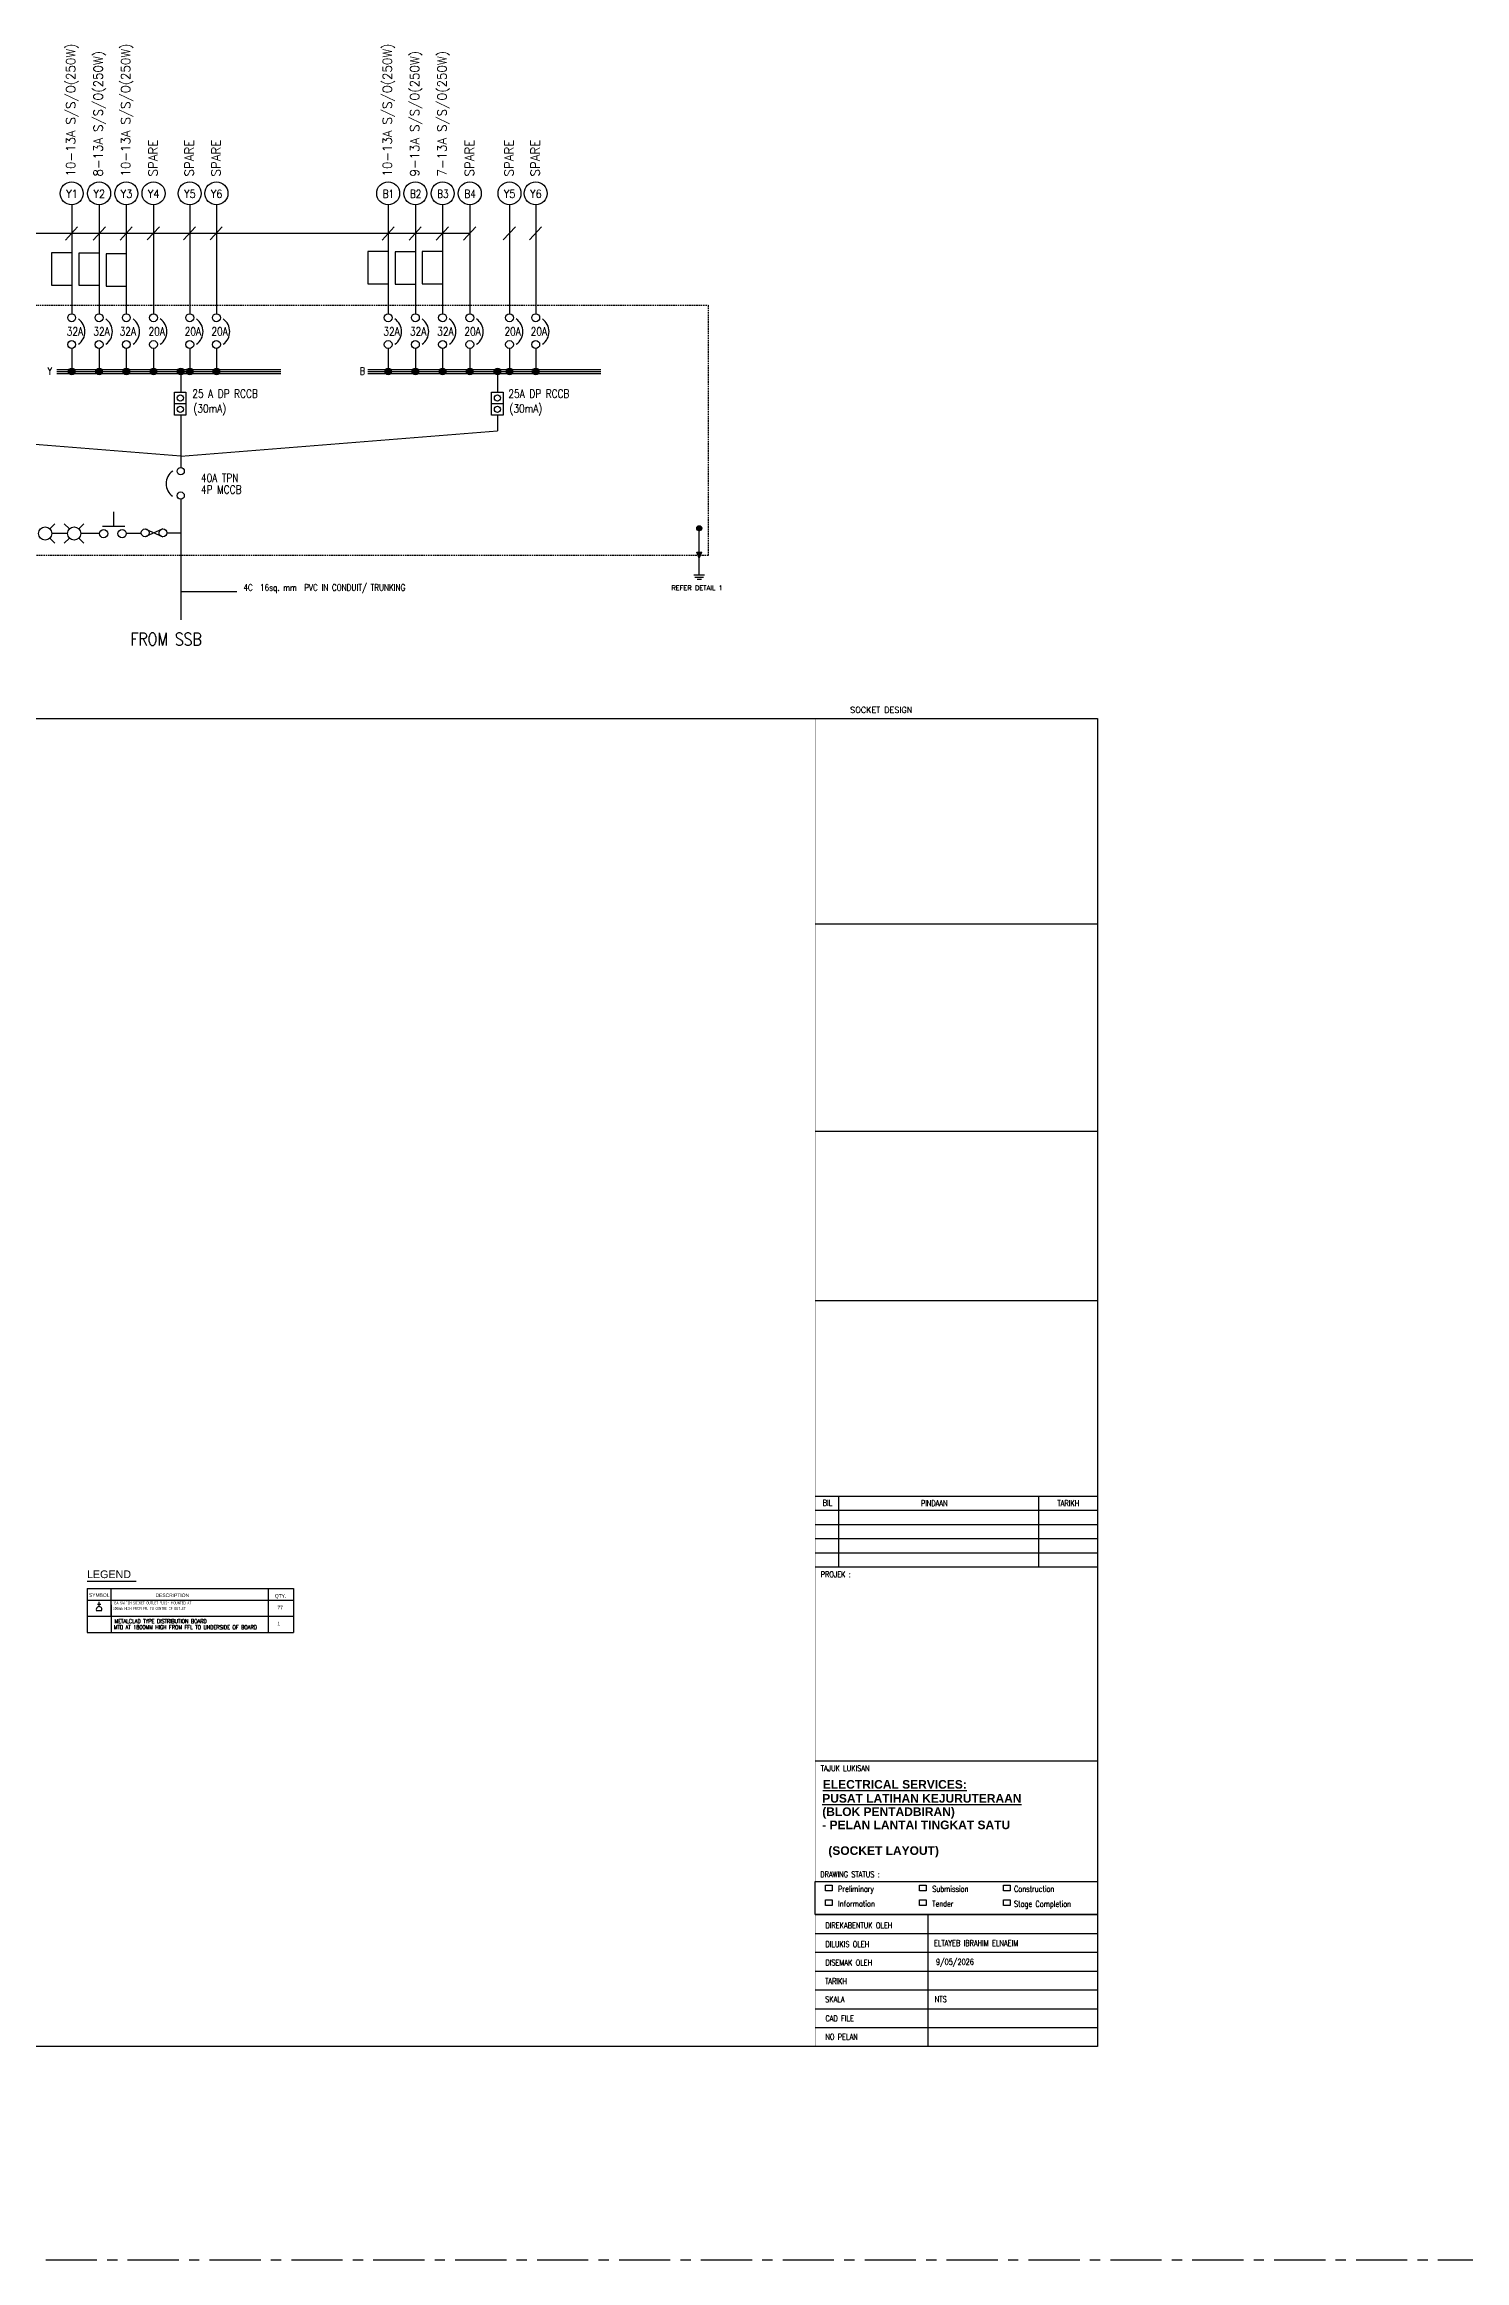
# Model space of a CAD drawing. Header units: inches. Extents: x -85907952 to 802144, y 988801 to 3125513.
# Drawn here: x 582706 to 652079, y 988801 to 1097069 of the extents above; entities that cross this region are included whole.
import ezdxf
from ezdxf.enums import TextEntityAlignment as Align

# ---------------------------------------------------------------- set-up
doc = ezdxf.new("R2010")
doc.units = ezdxf.units.IN
doc.header["$MEASUREMENT"] = 0
for name, pattern in [('CENTER', [2, 1.25, -0.25, 0.25, -0.25]), ('DASHED2', [0.375, 0.25, -0.125]), ('HIDDEN', [0.375, 0.25, -0.125])]:
    doc.linetypes.add(name, pattern=pattern)
for name, color, linetype in [('$_KOD', 7, 'Continuous'), ('9', 7, 'Continuous'), ('BANGUNAN', 4, 'Continuous'), ('dmension', 4, 'Continuous'), ('dxt_text', 4, 'Continuous'), ('ELECT', 6, 'Continuous'), ('elk_LAMPU', 6, 'Continuous'), ('LAMPU', 7, 'Continuous'), ('LYT', 7, 'Continuous'), ('t.block', 4, 'Continuous'), ('TB', 8, 'Continuous'), ('TEL', 3, 'Continuous'), ('TEXT', 2, 'Continuous')]:
    doc.layers.add(name, color=color, linetype=linetype)
doc.layers.get('elk_LAMPU').off()
doc.styles.add('ARIAL', font='romans.shx', dxfattribs={"height": 2})
doc.styles.add('ARIAL2', font='arial.ttf', dxfattribs={"height": 200})
doc.styles.add('DIM', font='dim', dxfattribs={"width": 0.75})
doc.styles.add('ROMANC', font='ROMANC', dxfattribs={"width": 0.8, "height": 250})
doc.styles.add('ROMAND', font='ROMAND', dxfattribs={"width": 0.75, "height": 600})
doc.styles.add('ROMANS', font='ROMANS', dxfattribs={"width": 0.7})
doc.styles.add('SANSSERIFBOLD', font='SASB____.PFB', dxfattribs={"height": 1200})
doc.styles.add('TEXT25', font='SIMPLEX.shx', dxfattribs={"width": 0.7, "height": 62.5})

# ---------------------------------------------------------------- blocks, each defined once
blk = doc.blocks.new('SOCKET(in)')
at = {"layer": 'ELECT', "color": 6}
for p, q in [((86605024, -1198269), (86605296, -1198269)), ((86605076, -1197967), (86605244, -1197967)), ((86605160, -1198079), (86605160, -1197854))]:
    blk.add_line(p, q, dxfattribs=at)
blk.add_arc((86605160, -1198216), 136, 336.97635, 203.02365, dxfattribs=at)

msp = doc.modelspace()

# ---------------------------------------------------------------- linework, layer by layer
at = {"layer": '$_KOD', "color": 3, "linetype": 'Continuous'}
for p, q in [((584333, 1088150, 0), (583740, 1087508, 0)), ((585692, 1088150, 0), (585099, 1087508, 0)), ((587002, 1088150, 0), (586409, 1087508, 0)), ((588326, 1088155, 0), (587733, 1087513, 0)), ((590094, 1088155, 0), (589501, 1087513, 0)), ((591400, 1088155, 0), (590807, 1087513, 0)), ((599801, 1088150, 0), (599208, 1087508, 0)), ((601111, 1088150, 0), (600518, 1087508, 0)), ((602446, 1088150, 0), (601852, 1087508, 0)), ((603775, 1088151, 0), (603182, 1087509, 0)), ((605714, 1088155, 0), (605120, 1087513, 0)), ((606994, 1088155, 0), (606400, 1087513, 0)), ((603478, 1087830, 0), (564771, 1087836, 0))]:
    msp.add_line(p, q, dxfattribs=at)
for p, q in [((584035, 1086879, 0), (583050, 1086879, 0)), ((583050, 1086879, 0), (583050, 1085301, 0)), ((585372, 1086874, 0), (584388, 1086874, 0)), ((584388, 1086874, 0), (584388, 1085296, 0)), ((586705, 1086837, 0), (585720, 1086837, 0)), ((585720, 1086837, 0), (585720, 1085259, 0)), ((599496, 1086955, 0), (598512, 1086955, 0)), ((598512, 1086955, 0), (598512, 1085377, 0)), ((600827, 1086936, 0), (599842, 1086936, 0)), ((599842, 1086936, 0), (599842, 1085358, 0)), ((602143, 1086952, 0), (601159, 1086952, 0)), ((601159, 1086952, 0), (601159, 1085374, 0)), ((583050, 1085301, 0), (584035, 1085301, 0)), ((584388, 1085296, 0), (585372, 1085296, 0)), ((585720, 1085259, 0), (586705, 1085259, 0)), ((598512, 1085377, 0), (599496, 1085377, 0)), ((599842, 1085358, 0), (600827, 1085358, 0)), ((601159, 1085374, 0), (602143, 1085374, 0)), ((583223, 1073653, 0), (582972, 1073401, 0)), ((582972, 1072948, 0), (583223, 1072696, 0)), ((583839, 1073174, 0), (583066, 1073174, 0)), ((583681, 1073653, 0), (583933, 1073401, 0)), ((583933, 1072948, 0), (583681, 1072696, 0)), ((584638, 1073653, 0), (584386, 1073401, 0)), ((584386, 1072948, 0), (584638, 1072696, 0)), ((585398, 1073174, 0), (584480, 1073174, 0)), ((588501, 1073397, 0), (587631, 1073011, 0)), ((587631, 1073397, 0), (588501, 1073011, 0)), ((588673, 1073204, 0), (589368, 1073204, 0))]:
    msp.add_line(p, q)
at = {"color": 0}
for p, q in [((583892, 1081157, 0), (583892, 1081016, 0)), ((583926, 1081205, 0), (583926, 1080969, 0)), ((583959, 1081230, 0), (583959, 1080943, 0)), ((583993, 1081245, 0), (583993, 1080928, 0)), ((584026, 1081251, 0), (584026, 1080922, 0)), ((584060, 1081251, 0), (584060, 1080922, 0)), ((584093, 1081244, 0), (584093, 1080929, 0)), ((584127, 1081229, 0), (584127, 1080944, 0)), ((584160, 1081202, 0), (584160, 1080971, 0)), ((584194, 1081152, 0), (584194, 1081021, 0)), ((585231, 1081157, 0), (585231, 1081016, 0)), ((585265, 1081205, 0), (585265, 1080969, 0)), ((585298, 1081230, 0), (585298, 1080943, 0)), ((585332, 1081245, 0), (585332, 1080928, 0)), ((585365, 1081251, 0), (585365, 1080922, 0)), ((585399, 1081251, 0), (585399, 1080922, 0)), ((585432, 1081244, 0), (585432, 1080929, 0)), ((585466, 1081229, 0), (585466, 1080944, 0)), ((585499, 1081202, 0), (585499, 1080971, 0)), ((585533, 1081152, 0), (585533, 1081021, 0)), ((586560, 1081157, 0), (586560, 1081016, 0)), ((586594, 1081205, 0), (586594, 1080969, 0)), ((586627, 1081230, 0), (586627, 1080943, 0)), ((586661, 1081245, 0), (586661, 1080928, 0)), ((586694, 1081251, 0), (586694, 1080922, 0)), ((586728, 1081251, 0), (586728, 1080922, 0)), ((586761, 1081244, 0), (586761, 1080929, 0)), ((586795, 1081229, 0), (586795, 1080944, 0)), ((586826, 1081198, 0), (586826, 1080966, 0)), ((586859, 1081148, 0), (586859, 1081016, 0)), ((587927, 1081157, 0), (587927, 1081016, 0)), ((587961, 1081205, 0), (587961, 1080969, 0)), ((587990, 1081245, 0), (587990, 1080928, 0)), ((587994, 1081230, 0), (587994, 1080943, 0)), ((588023, 1081251, 0), (588023, 1080922, 0)), ((588057, 1081251, 0), (588057, 1080922, 0)), ((588090, 1081244, 0), (588090, 1080929, 0)), ((588124, 1081229, 0), (588124, 1080944, 0)), ((588158, 1081202, 0), (588158, 1080971, 0)), ((588191, 1081152, 0), (588191, 1081021, 0)), ((589218, 1081157, 0), (589218, 1081016, 0)), ((589218, 1081157, 0), (589218, 1081016, 0)), ((589252, 1081205, 0), (589252, 1080969, 0)), ((589252, 1081205, 0), (589252, 1080969, 0)), ((589286, 1081230, 0), (589286, 1080943, 0)), ((589286, 1081230, 0), (589286, 1080943, 0)), ((589319, 1081245, 0), (589319, 1080928, 0)), ((589319, 1081245, 0), (589319, 1080928, 0)), ((589353, 1081251, 0), (589353, 1080922, 0)), ((589353, 1081251, 0), (589353, 1080922, 0)), ((589386, 1081251, 0), (589386, 1080922, 0)), ((589386, 1081251, 0), (589386, 1080922, 0)), ((589420, 1081244, 0), (589420, 1080929, 0)), ((589420, 1081244, 0), (589420, 1080929, 0)), ((589453, 1081229, 0), (589453, 1080944, 0)), ((589453, 1081229, 0), (589453, 1080944, 0)), ((589487, 1081202, 0), (589487, 1080971, 0)), ((589487, 1081202, 0), (589487, 1080971, 0)), ((589520, 1081152, 0), (589520, 1081021, 0)), ((589520, 1081152, 0), (589520, 1081021, 0)), ((589695, 1081157, 0), (589695, 1081016, 0)), ((589729, 1081205, 0), (589729, 1080969, 0)), ((589758, 1081245, 0), (589758, 1080928, 0)), ((589762, 1081230, 0), (589762, 1080943, 0)), ((589791, 1081251, 0), (589791, 1080922, 0)), ((589825, 1081251, 0), (589825, 1080922, 0)), ((589858, 1081244, 0), (589858, 1080929, 0)), ((589892, 1081229, 0), (589892, 1080944, 0)), ((589926, 1081202, 0), (589926, 1080971, 0)), ((589959, 1081152, 0), (589959, 1081021, 0)), ((591001, 1081157, 0), (591001, 1081016, 0)), ((591034, 1081205, 0), (591034, 1080969, 0)), ((591064, 1081245, 0), (591064, 1080928, 0)), ((591068, 1081230, 0), (591068, 1080943, 0)), ((591097, 1081251, 0), (591097, 1080922, 0)), ((591131, 1081251, 0), (591131, 1080922, 0)), ((591164, 1081244, 0), (591164, 1080929, 0)), ((591198, 1081229, 0), (591198, 1080944, 0)), ((591231, 1081202, 0), (591231, 1080971, 0)), ((591265, 1081152, 0), (591265, 1081021, 0)), ((599350, 1081157, 0), (599350, 1081016, 0)), ((599384, 1081205, 0), (599384, 1080969, 0)), ((599417, 1081230, 0), (599417, 1080943, 0)), ((599451, 1081245, 0), (599451, 1080928, 0)), ((599484, 1081251, 0), (599484, 1080922, 0)), ((599518, 1081251, 0), (599518, 1080922, 0)), ((599551, 1081244, 0), (599551, 1080929, 0)), ((599585, 1081229, 0), (599585, 1080944, 0)), ((599618, 1081202, 0), (599618, 1080971, 0)), ((599652, 1081152, 0), (599652, 1081021, 0)), ((600679, 1081157, 0), (600679, 1081016, 0)), ((600713, 1081205, 0), (600713, 1080969, 0)), ((600746, 1081230, 0), (600746, 1080943, 0)), ((600780, 1081245, 0), (600780, 1080928, 0)), ((600813, 1081251, 0), (600813, 1080922, 0)), ((600847, 1081251, 0), (600847, 1080922, 0)), ((600881, 1081244, 0), (600881, 1080929, 0)), ((600914, 1081229, 0), (600914, 1080944, 0)), ((600948, 1081202, 0), (600948, 1080971, 0)), ((600981, 1081152, 0), (600981, 1081021, 0)), ((602009, 1081157, 0), (602009, 1081016, 0)), ((602042, 1081205, 0), (602042, 1080969, 0)), ((602076, 1081230, 0), (602076, 1080943, 0)), ((602109, 1081245, 0), (602109, 1080928, 0)), ((602143, 1081251, 0), (602143, 1080922, 0)), ((602176, 1081251, 0), (602176, 1080922, 0)), ((602210, 1081244, 0), (602210, 1080929, 0)), ((602243, 1081229, 0), (602243, 1080944, 0)), ((602277, 1081202, 0), (602277, 1080971, 0)), ((602310, 1081152, 0), (602310, 1081021, 0)), ((603338, 1081157, 0), (603338, 1081016, 0)), ((603371, 1081205, 0), (603371, 1080969, 0)), ((603405, 1081230, 0), (603405, 1080943, 0)), ((603438, 1081245, 0), (603438, 1080928, 0)), ((603472, 1081251, 0), (603472, 1080922, 0)), ((603505, 1081251, 0), (603505, 1080922, 0)), ((603539, 1081244, 0), (603539, 1080929, 0)), ((603572, 1081229, 0), (603572, 1080944, 0)), ((603606, 1081202, 0), (603606, 1080971, 0)), ((603639, 1081152, 0), (603639, 1081021, 0)), ((604686, 1081157, 0), (604686, 1081016, 0)), ((604687, 1081157, 0), (604687, 1081016, 0)), ((604720, 1081205, 0), (604720, 1080969, 0)), ((604721, 1081205, 0), (604721, 1080969, 0)), ((604753, 1081230, 0), (604753, 1080943, 0)), ((604754, 1081230, 0), (604754, 1080943, 0)), ((604787, 1081245, 0), (604787, 1080928, 0)), ((604788, 1081245, 0), (604788, 1080928, 0)), ((604820, 1081251, 0), (604820, 1080922, 0)), ((604821, 1081251, 0), (604821, 1080922, 0)), ((604854, 1081251, 0), (604854, 1080922, 0)), ((604855, 1081251, 0), (604855, 1080922, 0)), ((604887, 1081244, 0), (604887, 1080929, 0)), ((604888, 1081244, 0), (604888, 1080929, 0)), ((604921, 1081229, 0), (604921, 1080944, 0)), ((604922, 1081229, 0), (604922, 1080944, 0)), ((604954, 1081202, 0), (604954, 1080971, 0)), ((604955, 1081202, 0), (604955, 1080971, 0)), ((604988, 1081152, 0), (604988, 1081021, 0)), ((604989, 1081152, 0), (604989, 1081021, 0)), ((605314, 1081157, 0), (605314, 1081016, 0)), ((605348, 1081205, 0), (605348, 1080969, 0)), ((605377, 1081245, 0), (605377, 1080928, 0)), ((605381, 1081230, 0), (605381, 1080943, 0)), ((605410, 1081251, 0), (605410, 1080922, 0)), ((605444, 1081251, 0), (605444, 1080922, 0)), ((605477, 1081244, 0), (605477, 1080929, 0)), ((605511, 1081229, 0), (605511, 1080944, 0)), ((605545, 1081202, 0), (605545, 1080971, 0)), ((605578, 1081152, 0), (605578, 1081021, 0)), ((606594, 1081157, 0), (606594, 1081016, 0)), ((606628, 1081205, 0), (606628, 1080969, 0)), ((606657, 1081245, 0), (606657, 1080928, 0)), ((606661, 1081230, 0), (606661, 1080943, 0)), ((606691, 1081251, 0), (606691, 1080922, 0)), ((606724, 1081251, 0), (606724, 1080922, 0)), ((606758, 1081244, 0), (606758, 1080929, 0)), ((606791, 1081229, 0), (606791, 1080944, 0)), ((606825, 1081202, 0), (606825, 1080971, 0)), ((606858, 1081152, 0), (606858, 1081021, 0))]:
    msp.add_line(p, q, dxfattribs=at)
at = {"linetype": 'Continuous'}
for p, q in [((586095, 1073511, 0), (586095, 1074234, 0)), ((586640, 1073521, 0), (585548, 1073521, 0)), ((587440, 1073174, 0), (586686, 1073174, 0))]:
    msp.add_line(p, q, dxfattribs=at)
for centre, major_axis, start_param, end_param in [((582745, 1073174, 0), (-321, 0), 3.1424559, 9.4256412), ((584160, 1073174, 0), (-321, 0), 3.1422575, 9.4254428), ((585602, 1073166, 0), (204, 0), -0.0009439, 6.2822414), ((586504, 1073166, 0), (204, 0), -0.0009439, 6.2822414), ((587631, 1073204, 0), (193, 0), -0.0012949, 6.2818904), ((588501, 1073204, 0), (193, 0), -0.0023656, 6.2808197)]:
    msp.add_ellipse(centre, major_axis=major_axis, ratio=1, start_param=start_param, end_param=end_param)
at = {"layer": '9', "color": 7}
msp.add_line((621501, 1026145), (621501, 1022696), dxfattribs=at)
at = {"layer": 'BANGUNAN', "color": 255, "linetype": 'Continuous'}
for p, q in [((584042, 1089227, 0), (584042, 1083903, 0)), ((585381, 1089227, 0), (585381, 1083903, 0)), ((586710, 1089227, 0), (586710, 1083903, 0)), ((588039, 1089227, 0), (588039, 1083903, 0)), ((589807, 1089227, 0), (589807, 1083903, 0)), ((591113, 1089227, 0), (591113, 1083903, 0)), ((599500, 1089227, 0), (599500, 1083903, 0)), ((600829, 1089227, 0), (600829, 1083903, 0)), ((602158, 1089227, 0), (602158, 1083903, 0)), ((603487, 1089227, 0), (603487, 1083903, 0)), ((605426, 1089227, 0), (605426, 1083903, 0)), ((606706, 1089227, 0), (606706, 1083903, 0)), ((584042, 1082210, 0), (584042, 1081087, 0)), ((585381, 1082210, 0), (585381, 1081087, 0)), ((586710, 1082210, 0), (586710, 1081087, 0)), ((588039, 1082210, 0), (588039, 1081087, 0)), ((589807, 1082210, 0), (589807, 1081087, 0)), ((591113, 1082210, 0), (591113, 1081087, 0)), ((599500, 1082210, 0), (599500, 1081087, 0)), ((600829, 1082210, 0), (600829, 1081087, 0)), ((602158, 1082210, 0), (602158, 1081087, 0)), ((603487, 1082210, 0), (603487, 1081087, 0)), ((605426, 1082210, 0), (605426, 1081087, 0)), ((606706, 1082210, 0), (606706, 1081087, 0)), ((583310, 1081180, 0), (594259, 1081180, 0)), ((583310, 1081087, 0), (594259, 1081087, 0)), ((583310, 1080993, 0), (594259, 1080993, 0)), ((598514, 1081180, 0), (609881, 1081180, 0)), ((598514, 1081087, 0), (609881, 1081087, 0)), ((598514, 1080993, 0), (609881, 1080993, 0)), ((614693, 1071962, 0), (614570, 1072266, 0)), ((614693, 1071962, 0), (614817, 1072266, 0))]:
    msp.add_line(p, q, dxfattribs=at)
at = {"layer": 'BANGUNAN', "color": 255}
for p, q in [((589368, 1081087, 0), (589368, 1080079, 0)), ((604837, 1081087, 0), (604837, 1080079, 0)), ((589063, 1080079, 0), (589625, 1080079, 0)), ((589063, 1078953, 0), (589063, 1080079, 0)), ((589063, 1079516, 0), (589625, 1079516, 0)), ((589625, 1080079, 0), (589625, 1078953, 0)), ((604554, 1080079, 0), (605117, 1080079, 0)), ((604554, 1078953, 0), (604554, 1080079, 0)), ((604554, 1079516, 0), (605117, 1079516, 0)), ((605117, 1080079, 0), (605117, 1078953, 0)), ((589625, 1078953, 0), (589063, 1078953, 0)), ((589368, 1078953, 0), (589368, 1076394, 0)), ((605117, 1078953, 0), (604554, 1078953, 0)), ((604843, 1078943, 0), (604843, 1078193, 0)), ((589368, 1076947, 0), (573749, 1078209, 0)), ((589368, 1076947, 0), (604843, 1078193, 0)), ((589368, 1074848, 0), (589368, 1068954, 0)), ((614571, 1073426, 0), (614697, 1073552, 0)), ((614572, 1073446, 0), (614677, 1073551, 0)), ((614572, 1073409, 0), (614714, 1073551, 0)), ((614576, 1073394, 0), (614729, 1073547, 0)), ((614577, 1073470, 0), (614653, 1073546, 0)), ((614581, 1073380, 0), (614742, 1073542, 0)), ((614587, 1073368, 0), (614755, 1073536, 0)), ((614594, 1073357, 0), (614766, 1073529, 0)), ((614603, 1073347, 0), (614776, 1073520, 0)), ((614612, 1073337, 0), (614786, 1073511, 0)), ((614622, 1073329, 0), (614794, 1073500, 0)), ((614634, 1073322, 0), (614801, 1073489, 0)), ((614646, 1073316, 0), (614807, 1073476, 0)), ((614660, 1073311, 0), (614812, 1073463, 0)), ((614676, 1073308, 0), (614815, 1073447, 0)), ((614693, 1071149, 0), (614693, 1073430, 0)), ((614693, 1073307, 0), (614816, 1073430, 0)), ((614713, 1073308, 0), (614815, 1073410, 0)), ((614739, 1073315, 0), (614807, 1073384, 0)), ((614570, 1072266, 0), (614817, 1072266, 0)), ((614574, 1072257, 0), (614583, 1072266, 0)), ((614579, 1072244, 0), (614602, 1072266, 0)), ((614584, 1072230, 0), (614620, 1072266, 0)), ((614590, 1072217, 0), (614639, 1072266, 0)), ((614595, 1072204, 0), (614658, 1072266, 0)), ((614600, 1072191, 0), (614676, 1072266, 0)), ((614606, 1072177, 0), (614695, 1072266, 0)), ((614611, 1072164, 0), (614713, 1072266, 0)), ((614617, 1072151, 0), (614732, 1072266, 0)), ((614622, 1072138, 0), (614751, 1072266, 0)), ((614627, 1072124, 0), (614769, 1072266, 0)), ((614633, 1072111, 0), (614788, 1072266, 0)), ((614638, 1072098, 0), (614807, 1072266, 0)), ((614643, 1072085, 0), (614812, 1072253, 0)), ((614649, 1072072, 0), (614799, 1072222, 0)), ((614654, 1072058, 0), (614786, 1072190, 0)), ((614660, 1072045, 0), (614773, 1072159, 0)), ((614665, 1072032, 0), (614761, 1072127, 0)), ((614670, 1072019, 0), (614748, 1072096, 0)), ((614676, 1072005, 0), (614735, 1072065, 0)), ((614681, 1071992, 0), (614722, 1072033, 0)), ((614687, 1071979, 0), (614710, 1072002, 0)), ((614692, 1071966, 0), (614697, 1071971, 0)), ((614430, 1071149, 0), (614957, 1071149, 0)), ((614483, 1071044, 0), (614904, 1071044, 0)), ((614588, 1070939, 0), (614799, 1070939, 0))]:
    msp.add_line(p, q, dxfattribs=at)
at = {"layer": 'BANGUNAN', "color": 4, "linetype": 'HIDDEN', "ltscale": 300, "elevation": 0}
msp.add_lwpolyline([(564482, 1084328), (615136, 1084328), (615136, 1072104), (564482, 1072104)], close=True, dxfattribs=at)
at = {"layer": 'BANGUNAN', "color": 255, "linetype": 'Continuous'}
for centre, radius in [((584042, 1089788, 0), 561), ((585381, 1089788, 0), 561), ((586710, 1089788, 0), 561), ((588039, 1089788, 0), 561), ((589807, 1089788, 0), 561), ((591113, 1089788, 0), 561), ((599500, 1089788, 0), 561), ((600829, 1089788, 0), 561), ((602158, 1089788, 0), 561), ((603487, 1089788, 0), 561), ((605426, 1089788, 0), 561), ((606706, 1089788, 0), 561), ((584042, 1083710, 0), 193), ((585381, 1083710, 0), 193), ((586710, 1083710, 0), 193), ((588039, 1083710, 0), 193), ((589807, 1083710, 0), 193), ((591113, 1083710, 0), 193), ((599500, 1083710, 0), 193), ((600829, 1083710, 0), 193), ((602158, 1083710, 0), 193), ((603487, 1083710, 0), 193), ((605426, 1083710, 0), 193), ((606706, 1083710, 0), 193), ((584042, 1082404, 0), 193), ((585381, 1082404, 0), 193), ((586710, 1082404, 0), 193), ((588039, 1082404, 0), 193), ((589807, 1082404, 0), 193), ((591113, 1082404, 0), 193), ((599500, 1082404, 0), 193), ((600829, 1082404, 0), 193), ((602158, 1082404, 0), 193), ((603487, 1082404, 0), 193), ((605426, 1082404, 0), 193), ((606706, 1082404, 0), 193), ((584042, 1081087, 0), 166), ((585381, 1081087, 0), 166), ((586710, 1081087, 0), 166), ((588039, 1081087, 0), 166), ((589368, 1081087, 0), 166), ((589368, 1081087, 0), 166), ((589807, 1081087, 0), 166), ((591113, 1081087, 0), 166), ((599500, 1081087, 0), 166), ((600829, 1081087, 0), 166), ((602158, 1081087, 0), 166), ((603487, 1081087, 0), 166), ((604836, 1081087, 0), 166), ((604837, 1081087, 0), 166), ((605426, 1081087, 0), 166), ((606706, 1081087, 0), 166), ((589346, 1079794, 0), 150), ((604837, 1079794, 0), 150), ((589346, 1079241, 0), 150), ((604837, 1079241, 0), 150), ((589368, 1076218, 0), 176), ((589368, 1075024, 0), 176), ((614693, 1073430, 0), 123)]:
    msp.add_circle(centre, radius, dxfattribs=at)
for centre, start, end in [((583940, 1083035, 0), 305.15395, 55.05102), ((585279, 1083035, 0), 305.15395, 55.05102), ((586608, 1083035, 0), 305.15395, 55.05102), ((587937, 1083035, 0), 305.15395, 55.05102), ((589705, 1083035, 0), 305.15395, 55.05102), ((591011, 1083035, 0), 305.15395, 55.05102), ((599398, 1083035, 0), 305.15395, 55.05102), ((600727, 1083035, 0), 305.15395, 55.05102), ((602056, 1083035, 0), 305.15395, 55.05102), ((603386, 1083035, 0), 305.15395, 55.05102), ((605324, 1083035, 0), 305.15395, 55.05102), ((606604, 1083035, 0), 305.15395, 55.05102), ((589407, 1075606, 0), 124.94898, 234.84605)]:
    msp.add_arc(centre, 752, start, end, dxfattribs=at)
at = {"layer": 'dmension', "ltscale": 100, "const_width": 23}
msp.add_lwpolyline([(620358, 1064133), (620358, 999271), (634147, 999271), (634147, 1064133), (620358, 1064133)], dxfattribs=at)
at = {"layer": 'dxt_text'}
for points in [[(620855, 1006869), (620855, 1007140), (621185, 1007140), (621185, 1006869)], [(625450, 1007140), (625779, 1007140), (625779, 1006869), (625450, 1006869)], [(625450, 1006869), (625450, 1007140), (625779, 1007140), (625779, 1006869)], [(629552, 1006869), (629552, 1007140), (629881, 1007140), (629881, 1006869)], [(620855, 1006421), (621185, 1006421), (621185, 1006149), (620855, 1006149)], [(620855, 1006149), (620855, 1006421), (621185, 1006421), (621185, 1006149)], [(625450, 1006149), (625450, 1006421), (625779, 1006421), (625779, 1006149)], [(629552, 1006149), (629552, 1006421), (629881, 1006421), (629881, 1006149)]]:
    msp.add_lwpolyline(points, close=True, dxfattribs=at)
at = {"layer": 'LAMPU', "linetype": 'Continuous'}
msp.add_line((589368, 1070333, 0), (592116, 1070333, 0), dxfattribs=at)
at = {"layer": 'LAMPU', "color": 1, "linetype": 'Continuous'}
for p, q in [((584779, 1021068), (594884, 1021068)), ((584794, 1021630), (594884, 1021630)), ((584794, 1021630), (584794, 1021068)), ((584794, 1021630), (584794, 1020278)), ((584795, 1021998), (587194, 1021998)), ((585962, 1021630), (585962, 1020278)), ((593635, 1021630), (593635, 1020278)), ((594874, 1021630), (594874, 1020278)), ((584794, 1020834), (584794, 1019481)), ((584806, 1020278), (594884, 1020278)), ((585962, 1020620), (585962, 1020620)), ((585965, 1020834), (585965, 1019481)), ((593635, 1020834), (593635, 1019481)), ((594874, 1020834), (594874, 1019481)), ((584806, 1019481), (594884, 1019481))]:
    msp.add_line(p, q, dxfattribs=at)
at = {"layer": 't.block', "color": 7, "linetype": 'Continuous'}
for p, q in [((634147, 1064133), (634147, 999271)), ((620358, 1026145), (634147, 1026145)), ((620358, 1025455), (634147, 1025455)), ((631272, 1026145), (631272, 1022696)), ((620358, 1024766), (634147, 1024766)), ((620358, 1024076), (634147, 1024076)), ((620358, 1023386), (634147, 1023386)), ((620358, 1022696), (634147, 1022696)), ((620358, 1013223), (634147, 1013223)), ((620358, 1005708), (634147, 1005708)), ((620358, 1004789), (634147, 1004789)), ((625865, 1005708), (625865, 999271)), ((620358, 1003869), (634147, 1003869)), ((620358, 1002949), (634147, 1002949)), ((620358, 1002030), (634147, 1002030)), ((620358, 1001110), (634147, 1001110)), ((620358, 1000191), (634147, 1000191))]:
    msp.add_line(p, q, dxfattribs=at)
at = {"layer": 't.block', "color": 7}
for p, q in [((634154, 1054095), (620360, 1054095)), ((634154, 1043962), (620360, 1043962)), ((634154, 1035689), (620360, 1035689))]:
    msp.add_line(p, q, dxfattribs=at)
at = {"layer": 't.block', "color": 7, "ltscale": 0.5}
msp.add_lwpolyline([(634147, 999271), (539292, 999271), (539292, 1064133), (634147, 1064133)], close=True, dxfattribs=at)
at = {"layer": 't.block', "color": 7, "linetype": 'Continuous'}
msp.add_lwpolyline([(620356, 1007316), (634147, 1007316), (634147, 1005708), (620356, 1005708)], close=True, dxfattribs=at)
at = {"layer": 'TEL', "color": 8, "linetype": 'CENTER', "ltscale": 2000}
msp.add_line((242775, 988925), (802144, 988801), dxfattribs=at)

# ---------------------------------------------------------------- block references
at = {"layer": 'elk_LAMPU', "color": 0, "linetype": 'DASHED2', "lineweight": 18}
msp.add_blockref('SOCKET(in)', (-86019781, 2218835), dxfattribs=at)

# ---------------------------------------------------------------- texts
at = {"color": 7, "style": 'ROMAND'}
msp.add_text('REFER DETAIL 1', height=234.74, dxfattribs=at).set_placement((613339, 1070398, 0))
at = {"layer": 'BANGUNAN', "color": 255, "linetype": 'Continuous', "style": 'ROMANC', "width": 0.95}
for s, p in [('10-13A S/S/O(250W)', (584219, 1090611, 0)), ('10-13A S/S/O(250W)', (586897, 1090611, 0)), ('10-13A S/S/O(250W)', (599677, 1090611, 0)), ('8-13A S/S/O(250W)', (585558, 1090611, 0)), ('9-13A S/S/O(250W)', (601016, 1090611, 0)), ('7-13A S/S/O(250W)', (602355, 1090611, 0)), ('SPARE', (588235, 1090611, 0)), ('SPARE', (590003, 1090611, 0)), ('SPARE', (591309, 1090611, 0)), ('SPARE', (603693, 1090611, 0)), ('SPARE', (605623, 1090611, 0)), ('SPARE', (606903, 1090611, 0))]:
    msp.add_text(s, height=445.5, rotation=90, dxfattribs=at).set_placement(p)
at = {"layer": 'BANGUNAN', "color": 255, "linetype": 'Continuous', "style": 'ROMANS'}
for s, width, p in [('Y1', 0.9, (584056, 1089571, 0)), ('Y2', 0.9, (585390, 1089571, 0)), ('Y3', 0.9, (586719, 1089571, 0)), ('Y4', 0.9, (588048, 1089571, 0)), ('Y5', 0.9, (589816, 1089571, 0)), ('Y6', 0.9, (591122, 1089571, 0)), ('B1', 0.8, (599514, 1089571, 0)), ('B2', 0.8, (600843, 1089571, 0)), ('B3', 0.8, (602172, 1089571, 0)), ('B4', 0.8, (603501, 1089571, 0)), ('Y5', 0.9, (605435, 1089571, 0)), ('Y6', 0.9, (606716, 1089571, 0))]:
    msp.add_text(s, height=390.9, dxfattribs=dict(at, width=width)).set_placement(p, align=Align.CENTER)
at = {"layer": 'BANGUNAN', "color": 255, "linetype": 'Continuous', "width": 0.8}
for s, height, style, p in [('32A', 402.1, 'ROMANS', (583803, 1082843, 0)), ('32A', 402.1, 'ROMANS', (585100, 1082843, 0)), ('32A', 402.1, 'ROMANS', (586384, 1082843, 0)), ('20A', 402.1, 'ROMANS', (587795, 1082843, 0)), ('20A', 402.1, 'ROMANS', (589563, 1082843, 0)), ('20A', 402.1, 'ROMANS', (590869, 1082843, 0)), ('32A', 402.1, 'ROMANS', (599267, 1082843, 0)), ('32A', 402.1, 'ROMANS', (600563, 1082843, 0)), ('32A', 402.1, 'ROMANS', (601894, 1082843, 0)), ('20A', 402.1, 'ROMANS', (603224, 1082843, 0)), ('20A', 402.1, 'ROMANS', (605182, 1082843, 0)), ('20A', 402.1, 'ROMANS', (606462, 1082843, 0)), ('Y', 355, 'ROMAND', (582870, 1080931, 0)), ('B', 355, 'ROMAND', (598116, 1080931, 0)), ('25 A DP RCCB', 402.1, 'ROMANS', (589934, 1079804, 0)), ('(30mA)', 402.1, 'ROMANS', (589989, 1079077, 0)), ('25A DP RCCB', 402.1, 'ROMANS', (605374, 1079804, 0)), ('(30mA)', 402.1, 'ROMANS', (605428, 1079077, 0)), ('40A TPN', 402.1, 'ROMANS', (590353, 1075687, 0)), ('4P MCCB', 402.1, 'ROMANS', (590353, 1075117, 0)), ('FROM SSB', 625.5, 'ROMANS', (586917, 1067699, 0))]:
    msp.add_text(s, height=height, dxfattribs=dict(at, style=style)).set_placement(p)
at = {"layer": 'dxt_text', "style": 'TEXT25', "width": 0.7}
for s, height, p in [('BIL', 287.5, (620726, 1025682)), ('PINDAAN', 287.5, (625518, 1025658)), ('TARIKH', 287.5, (632188, 1025658)), ('PROJEK :', 287.5, (620626, 1022182)), ('TAJUK LUKISAN', 287.51, (620626, 1012709)), ('DIREKABENTUK OLEH', 287.51, (620856, 1005036)), ('DILUKIS OLEH', 287.51, (620856, 1004116)), ('ELTAYEB IBRAHIM ELNAEIM  ', 287.51, (626157, 1004170)), ('TARIKH ', 287.5, (620844, 1002308)), ('DISEMAK OLEH', 287.51, (620856, 1003216)), ('9/05/2026', 287.5, (626257, 1003253)), ('SKALA ', 287.5, (620844, 1001423)), ('NTS', 287.5, (626196, 1001434)), ('CAD FILE ', 287.5, (620856, 1000494)), ('NO PELAN', 287.5, (620856, 999589))]:
    msp.add_text(s, height=height, dxfattribs=at).set_placement(p)
at = {"layer": 'dxt_text', "attachment_point": 1, "style": 'TEXT25'}
for s, insert, char_height in [('DRAWING STATUS :', (620602, 1007815), 287.51), ('Preliminary', (621479, 1007104), 287.51), ('Submission', (626073, 1007104), 287.5), ('Construction', (630068, 1007104), 287.51), ('Information', (621479, 1006384), 287.51), ('Tender', (626073, 1006384), 287.5), ('Stage Completion', (630068, 1006372), 287.51)]:
    msp.add_mtext(s, dxfattribs=dict(at, insert=insert, char_height=char_height))
at = {"layer": 'ELECT', "color": 7, "style": 'ROMANS', "width": 0.75}
for s, p in [('METALCLAD TYPE DISTRIBUTION BOARD', (586129, 1019940)), ('MTD AT 1800MM HIGH FROM FFL TO UNDERSIDE OF BOARD', (586097, 1019643))]:
    msp.add_text(s, height=200, dxfattribs=at).set_placement(p)
at = {"layer": 'LAMPU', "style": 'ARIAL2'}
for s, height, p in [('LEGEND', 374.8, (584788, 1022144)), ('SYMBOL', 171.8, (584887, 1021230)), ('DESCRIPTION', 171.84, (588137, 1021220)), ('QTY.', 171.8, (593964, 1021189)), ('77', 171.8, (594092, 1020618)), ('1', 172, (594092, 1019836))]:
    msp.add_text(s, height=height, dxfattribs=at).set_placement(p)
at = {"layer": 'LAMPU', "color": 7, "linetype": 'Continuous', "style": 'DIM', "width": 0.75}
for s, p in [('13A SWITCH SOCKET OUTLET FLUSH MOUNTED AT', (586081, 1020858)), ('300mm HIGH FROM FFL TO CENTRE OF OUTLET', (586059, 1020586))]:
    msp.add_text(s, height=151.22, dxfattribs=at).set_placement(p)
at = {"layer": 'LYT', "color": 7, "linetype": 'Continuous', "style": 'ROMAND', "width": 0.8}
msp.add_text('4C  16sq. mm  PVC IN CONDUIT/ TRUNKING', height=324, dxfattribs=at).set_placement((592430, 1070372, 0))
at = {"layer": 'TB', "color": 4, "linetype": 'Continuous', "insert": (622067, 1064698), "char_height": 287.51, "width": 5132.08, "attachment_point": 1, "style": 'ARIAL'}
msp.add_mtext('SOCKET DESIGN ', dxfattribs=at)
at = {"layer": 'TEXT', "linetype": 'ByBlock', "style": 'SANSSERIFBOLD'}
for s, p in [('%%UPUSAT LATIHAN KEJURUTERAAN', (620702, 1011176)), ('%%UELECTRICAL SERVICES:', (620731, 1011858)), ('- PELAN LANTAI TINGKAT SATU', (620702, 1009879)), ('(BLOK PENTADBIRAN)', (620702, 1010524)), ('(SOCKET LAYOUT)', (620999, 1008623))]:
    msp.add_text(s, height=419.4, dxfattribs=at).set_placement(p)

doc.saveas('drawing.dxf')
